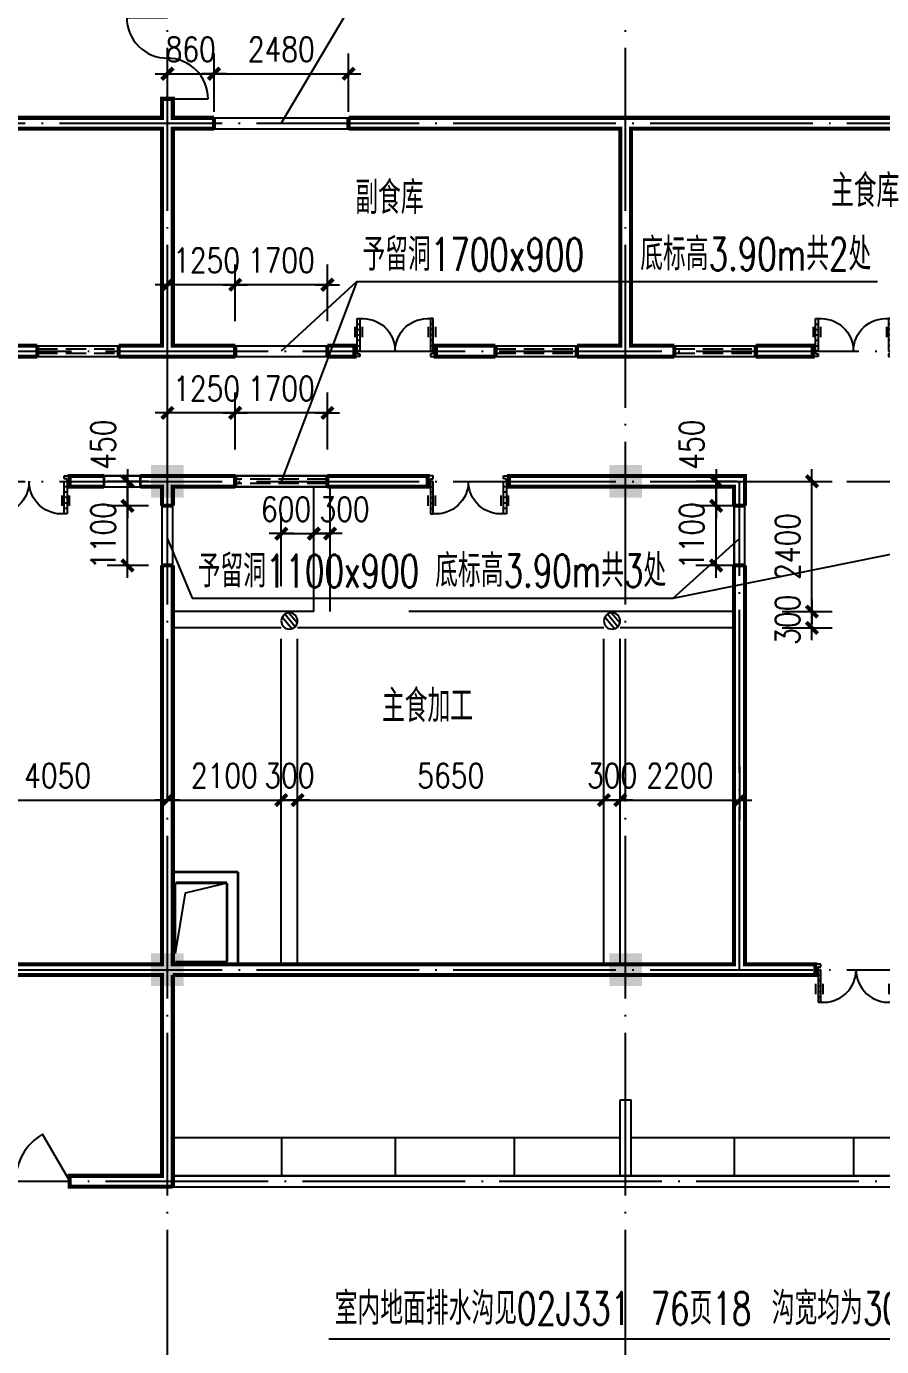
# Model space of a CAD drawing. Extents: x -55219 to 470149, y 494712 to 780039.
# Drawn here: x -14747 to 1023, y 734334 to 758667 of the extents above; entities that cross this region are included whole.
import ezdxf
from ezdxf.enums import TextEntityAlignment as Align

# ---------------------------------------------------------------- set-up
doc = ezdxf.new("R2010")
doc.units = 0
doc.header["$LTSCALE"] = 1500
doc.header["$MEASUREMENT"] = 0
for name, pattern in [('DASH', [0.35, 0.25, -0.1]), ('DASHED', [5.25, 4, -1.25]), ('DOTE', [2.42, 2, -0.2, 0.02, -0.2]), ('GPL3', [2, 1, 1])]:
    doc.linetypes.add(name, pattern=pattern)
doc.layers.get('0').update_dxf_attribs({"linetype": 'CONTINUOUS'})
doc.layers.get('DEFPOINTS').update_dxf_attribs({"linetype": 'CONTINUOUS'})
for name, color, linetype in [('COLUMN', 7, 'CONTINUOUS'), ('DOTE', 1, 'DOTE'), ('JPXPP', 6, 'DASHED'), ('LVTRY', 6, 'CONTINUOUS'), ('PUB_TEXT', 7, 'CONTINUOUS'), ('PUB_WALL', 255, 'CONTINUOUS'), ('STAIR', 2, 'CONTINUOUS'), ('WALL', 255, 'CONTINUOUS'), ('WINDOW', 2, 'CONTINUOUS'), ('WINDOW_TEXT', 7, 'CONTINUOUS')]:
    doc.layers.add(name, color=color, linetype=linetype)
doc.styles.add('_HZTXT', font='txt.shx', dxfattribs={"width": 0.8, "bigfont": 'hztxt.shx'})
doc.styles.add('DIM_FONT', font='SIMPLEX.shx', dxfattribs={"width": 0.8})
doc.styles.add('GPSXW', font='txt.shx', dxfattribs={"width": 0.8, "bigfont": 'hztxt.shx'})
doc.styles.add('SIMPLEX', font='SIMPLEX.SHX')
doc.dimstyles.new('AXIS150', dxfattribs={"dimscale": 1.5, "dimtxt": 300, "dimasz": 1, "dimexe": 250, "dimexo": 300, "dimgap": 150, "dimtad": 1, "dimdec": 0, "dimzin": 0, "dimdsep": 46, "dimtxsty": 'DIM_FONT', "dimblk": '_DIMX', "dimcen": 0.09, "dimse1": 1, "dimse2": 1, "dimclrt": 7, "dimadec": 0, "dimazin": 0, "dimtfac": 1, "dimtdec": 0, "dimtix": 1, "dimtmove": 2, "dimatfit": 3, "dimldrblk": '_DIMX', "dimfxl": 1, "dimtolj": 1, "dimtzin": 0, "dimarcsym": 0})
doc.dimstyles.new('DIMA150', dxfattribs={"dimscale": 1.5, "dimtxt": 300, "dimasz": 1, "dimexe": 250, "dimexo": 300, "dimgap": 150, "dimtad": 1, "dimdec": 0, "dimzin": 0, "dimdsep": 46, "dimtxsty": 'DIM_FONT', "dimblk": '_DIMX', "dimcen": 0.09, "dimse1": 1, "dimclrt": 7, "dimadec": 0, "dimazin": 0, "dimtfac": 1, "dimtdec": 0, "dimtix": 1, "dimtmove": 2, "dimatfit": 3, "dimldrblk": '_DIMX', "dimfxl": 1, "dimtolj": 1, "dimtzin": 0, "dimarcsym": 0})
doc.dimstyles.new('DIMB150', dxfattribs={"dimscale": 1.5, "dimtxt": 300, "dimasz": 1, "dimexe": 250, "dimexo": 300, "dimgap": 150, "dimtad": 1, "dimdec": 0, "dimzin": 0, "dimdsep": 46, "dimtxsty": 'DIM_FONT', "dimblk": '_DIMX', "dimcen": 0.09, "dimse2": 1, "dimclrt": 7, "dimadec": 0, "dimazin": 0, "dimtfac": 1, "dimtdec": 0, "dimtix": 1, "dimtmove": 2, "dimatfit": 3, "dimldrblk": '_DIMX', "dimfxl": 1, "dimtolj": 1, "dimtzin": 0, "dimarcsym": 0})
doc.dimstyles.new('DIMN150', dxfattribs={"dimscale": 1.5, "dimtxt": 300, "dimasz": 1, "dimexe": 250, "dimexo": 300, "dimgap": 150, "dimtad": 1, "dimdec": 0, "dimzin": 0, "dimdsep": 46, "dimtxsty": 'DIM_FONT', "dimblk": '_DIMX', "dimcen": 0.09, "dimclrt": 7, "dimadec": 0, "dimazin": 0, "dimtfac": 1, "dimtdec": 0, "dimtix": 1, "dimtmove": 2, "dimatfit": 3, "dimldrblk": '_DIMX', "dimfxl": 1, "dimtolj": 1, "dimtzin": 0, "dimarcsym": 0})

# ---------------------------------------------------------------- blocks, each defined once
blk = doc.blocks.new('_DBLK')
blk.add_line((-0.5, 0), (0, -0.866))
blk.add_arc((-0.5, 0), 1, 300, 0)
at = {"layer": 'WINDOW_TEXT', "style": 'SIMPLEX', "flags": 9}
blk.add_attdef('A', text='', height=1, dxfattribs=at).set_placement((0, 1.5), align=Align.MIDDLE)
blk = doc.blocks.new('M_A11UZJ')
for p, q in [((0.5, 0), (0.5, 0.5)), ((-0.5, -0.5), (-0.5, 0))]:
    blk.add_line(p, q)
for centre, start, end in [((-0.5, 0), 0, 0), ((0.5, 0), 90, 180), ((-0.5, 0), 270, 0)]:
    blk.add_arc(centre, 0.5, start, end)
blk = doc.blocks.new('M_A21OEG')
for p, q in [((-0.467, 0), (-0.467, 0.4)), ((-0.467, 0), (-0.467, 0.4)), ((-0.467, 0.4), (-0.433, 0.4)), ((-0.467, 0), (-0.467, 0.4)), ((-0.467, 0.333), (-0.433, 0.333)), ((-0.433, 0.4), (-0.433, 0)), ((-0.433, 0.4), (-0.433, 0)), ((0.433, 0.4), (0.433, 0)), ((0.467, 0.4), (0.433, 0.4)), ((0.467, 0.333), (0.433, 0.333)), ((0.467, 0), (0.467, 0.4)), ((-0.495, 0.3), (-0.495, 0.172)), ((-0.467, 0.267), (-0.433, 0.267)), ((-0.467, 0.2), (-0.433, 0.2)), ((-0.405, 0.3), (-0.405, 0.172)), ((0.405, 0.3), (0.405, 0.172)), ((0.467, 0.267), (0.433, 0.267)), ((0.467, 0.2), (0.433, 0.2)), ((0.495, 0.3), (0.495, 0.172)), ((-0.5, 0), (-0.467, 0)), ((-0.5, -0.067), (-0.5, 0)), ((-0.5, -0.067), (-0.5, 0)), ((-0.467, 0.133), (-0.433, 0.133)), ((-0.467, 0.067), (-0.433, 0.067)), ((-0.467, 0), (-0.467, -0.033)), ((-0.433, 0), (-0.467, 0)), ((-0.433, 0), (-0.467, 0)), ((-0.467, 0), (-0.467, -0.033)), ((-0.433, 0), (-0.467, 0)), ((0.467, 0.133), (0.433, 0.133)), ((0.467, 0.067), (0.433, 0.067)), ((0.433, 0), (0.467, 0)), ((0.467, 0), (0.467, -0.033)), ((0.5, 0), (0.467, 0)), ((0.5, -0.067), (0.5, 0)), ((-0.433, -0.067), (-0.5, -0.067)), ((-0.467, -0.033), (-0.433, -0.033)), ((-0.433, -0.033), (-0.433, -0.067)), ((0.467, -0.033), (0.433, -0.033)), ((0.433, -0.033), (0.433, -0.067)), ((0.433, -0.067), (0.5, -0.067))]:
    blk.add_line(p, q)
for centre, start, end in [((-0.4, 0.001), 359.8007, 94.7805), ((0.4, 0.001), 85.2195, 180.1993)]:
    blk.add_arc(centre, 0.4, start, end)
blk = doc.blocks.new('_FZH')
blk.add_solid([(0.5, 0.5), (0.5, -0.5), (-0.5, 0.5), (-0.5, -0.5)])
blk = doc.blocks.new('_DIMX')
blk.add_line((-150, 0), (150, 0))
at = {"const_width": 50}
blk.add_lwpolyline([(-70, -70), (70, 70)], dxfattribs=at)
blk = doc.blocks.new('*D1249')
at = {"color": 0, "linetype": 'ByBlock'}
for p, q in [((-11287, 757091), (-11287, 758169)), ((-8807, 757091), (-8807, 758169)), ((-11286, 757794), (-8809, 757794))]:
    blk.add_line(p, q, dxfattribs=at)
at = {"layer": 'DEFPOINTS', "color": 0, "linetype": 'ByBlock'}
for p in [(-8807, 757794), (-11287, 756641), (-8807, 756641)]:
    blk.add_point(p, dxfattribs=at)
at = {"color": 0, "linetype": 'ByBlock', "xscale": 1.5, "yscale": 1.5, "zscale": 1.5, "rotation": 180}
blk.add_blockref('_DIMX', (-11287, 757794), dxfattribs=at)
at = {"color": 0, "linetype": 'ByBlock', "xscale": 1.5, "yscale": 1.5, "zscale": 1.5}
blk.add_blockref('_DIMX', (-8807, 757794), dxfattribs=at)
at = {"color": 7, "linetype": 'ByBlock', "insert": (-10047, 758244), "char_height": 450, "attachment_point": 5, "style": 'DIM_FONT'}
blk.add_mtext('\\A1;2480', dxfattribs=at)
blk = doc.blocks.new('*D1248')
at = {"color": 0, "linetype": 'ByBlock'}
for p, q in [((-12147, 757091), (-12147, 758169)), ((-11287, 757091), (-11287, 758169)), ((-12149, 757794), (-12150, 757794)), ((-12147, 757794), (-11287, 757794)), ((-11286, 757794), (-11284, 757794))]:
    blk.add_line(p, q, dxfattribs=at)
at = {"layer": 'DEFPOINTS', "color": 0, "linetype": 'ByBlock'}
for p in [(-11287, 757794), (-12147, 756641), (-11287, 756641)]:
    blk.add_point(p, dxfattribs=at)
at = {"color": 0, "linetype": 'ByBlock', "xscale": 1.5, "yscale": 1.5, "zscale": 1.5}
blk.add_blockref('_DIMX', (-12147, 757794), dxfattribs=at)
at = {"color": 0, "linetype": 'ByBlock', "xscale": 1.5, "yscale": 1.5, "zscale": 1.5, "rotation": 180}
blk.add_blockref('_DIMX', (-11287, 757794), dxfattribs=at)
at = {"color": 7, "linetype": 'ByBlock', "insert": (-11717, 758244), "char_height": 450, "attachment_point": 5, "style": 'DIM_FONT'}
blk.add_mtext('\\A1;860', dxfattribs=at)
blk = doc.blocks.new('*D1253')
at = {"color": 0, "linetype": 'ByBlock'}
for p, q in [((-10897, 750869), (-10897, 751918)), ((-9197, 750869), (-9197, 751918)), ((-9199, 751543), (-10896, 751543))]:
    blk.add_line(p, q, dxfattribs=at)
at = {"layer": 'DEFPOINTS', "color": 0, "linetype": 'ByBlock'}
for p in [(-10897, 751543), (-10897, 750419), (-9197, 750419)]:
    blk.add_point(p, dxfattribs=at)
at = {"color": 0, "linetype": 'ByBlock', "xscale": 1.5, "yscale": 1.5, "zscale": 1.5, "rotation": 180}
blk.add_blockref('_DIMX', (-10897, 751543), dxfattribs=at)
at = {"color": 0, "linetype": 'ByBlock', "xscale": 1.5, "yscale": 1.5, "zscale": 1.5}
blk.add_blockref('_DIMX', (-9197, 751543), dxfattribs=at)
at = {"color": 7, "linetype": 'ByBlock', "insert": (-10047, 751993), "char_height": 450, "attachment_point": 5, "style": 'DIM_FONT'}
blk.add_mtext('\\A1;1700', dxfattribs=at)
blk = doc.blocks.new('*D1252')
at = {"color": 0, "linetype": 'ByBlock'}
for p, q in [((-12147, 750869), (-12147, 751918)), ((-10897, 750869), (-10897, 751918)), ((-10899, 751543), (-12146, 751543))]:
    blk.add_line(p, q, dxfattribs=at)
at = {"layer": 'DEFPOINTS', "color": 0, "linetype": 'ByBlock'}
for p in [(-12147, 751543), (-12147, 750419), (-10897, 750419)]:
    blk.add_point(p, dxfattribs=at)
at = {"color": 0, "linetype": 'ByBlock', "xscale": 1.5, "yscale": 1.5, "zscale": 1.5, "rotation": 180}
blk.add_blockref('_DIMX', (-12147, 751543), dxfattribs=at)
at = {"color": 0, "linetype": 'ByBlock', "xscale": 1.5, "yscale": 1.5, "zscale": 1.5}
blk.add_blockref('_DIMX', (-10897, 751543), dxfattribs=at)
at = {"color": 7, "linetype": 'ByBlock', "insert": (-11424, 751993), "char_height": 450, "attachment_point": 5, "style": 'DIM_FONT'}
blk.add_mtext('\\A1;1250', dxfattribs=at)
blk = doc.blocks.new('*D1251')
at = {"color": 0, "linetype": 'ByBlock'}
for p, q in [((-12147, 753231), (-12147, 754280)), ((-10897, 753231), (-10897, 754280)), ((-10899, 753905), (-12146, 753905))]:
    blk.add_line(p, q, dxfattribs=at)
at = {"layer": 'DEFPOINTS', "color": 0, "linetype": 'ByBlock'}
for p in [(-12147, 753905), (-12147, 752781), (-10897, 752781)]:
    blk.add_point(p, dxfattribs=at)
at = {"color": 0, "linetype": 'ByBlock', "xscale": 1.5, "yscale": 1.5, "zscale": 1.5, "rotation": 180}
blk.add_blockref('_DIMX', (-12147, 753905), dxfattribs=at)
at = {"color": 0, "linetype": 'ByBlock', "xscale": 1.5, "yscale": 1.5, "zscale": 1.5}
blk.add_blockref('_DIMX', (-10897, 753905), dxfattribs=at)
at = {"color": 7, "linetype": 'ByBlock', "insert": (-11424, 754355), "char_height": 450, "attachment_point": 5, "style": 'DIM_FONT'}
blk.add_mtext('\\A1;1250', dxfattribs=at)
blk = doc.blocks.new('*D1250')
at = {"color": 0, "linetype": 'ByBlock'}
for p, q in [((-10897, 753231), (-10897, 754280)), ((-9197, 753231), (-9197, 754280)), ((-9199, 753905), (-10896, 753905))]:
    blk.add_line(p, q, dxfattribs=at)
at = {"layer": 'DEFPOINTS', "color": 0, "linetype": 'ByBlock'}
for p in [(-10897, 753905), (-10897, 752781), (-9197, 752781)]:
    blk.add_point(p, dxfattribs=at)
at = {"color": 0, "linetype": 'ByBlock', "xscale": 1.5, "yscale": 1.5, "zscale": 1.5, "rotation": 180}
blk.add_blockref('_DIMX', (-10897, 753905), dxfattribs=at)
at = {"color": 0, "linetype": 'ByBlock', "xscale": 1.5, "yscale": 1.5, "zscale": 1.5}
blk.add_blockref('_DIMX', (-9197, 753905), dxfattribs=at)
at = {"color": 7, "linetype": 'ByBlock', "insert": (-10047, 754355), "char_height": 450, "attachment_point": 5, "style": 'DIM_FONT'}
blk.add_mtext('\\A1;1700', dxfattribs=at)
blk = doc.blocks.new('*D1254')
at = {"color": 0, "linetype": 'ByBlock'}
for p, q in [((-12497, 749831), (-13257, 749831)), ((-12882, 749833), (-12882, 749834)), ((-12882, 748731), (-12882, 749831)), ((-12497, 748731), (-13257, 748731)), ((-12882, 748730), (-12882, 748728))]:
    blk.add_line(p, q, dxfattribs=at)
at = {"layer": 'DEFPOINTS', "color": 0, "linetype": 'ByBlock'}
for p in [(-12882, 749831), (-12047, 749831), (-12047, 748731)]:
    blk.add_point(p, dxfattribs=at)
at = {"color": 0, "linetype": 'ByBlock', "xscale": 1.5, "yscale": 1.5, "zscale": 1.5}
for p, rotation in [((-12882, 749831), 270), ((-12882, 748731), 90)]:
    blk.add_blockref('_DIMX', p, dxfattribs=dict(at, rotation=rotation))
at = {"color": 7, "linetype": 'ByBlock', "insert": (-13332, 749281), "char_height": 450, "attachment_point": 5, "rotation": 90, "style": 'DIM_FONT'}
blk.add_mtext('\\A1;1100', dxfattribs=at)
blk = doc.blocks.new('*D1255')
at = {"color": 0, "linetype": 'ByBlock'}
for p, q in [((-12497, 750281), (-13257, 750281)), ((-12882, 750283), (-12882, 750284)), ((-12882, 749831), (-12882, 750281)), ((-12882, 749831), (-12882, 750281)), ((-12497, 749831), (-13257, 749831)), ((-12882, 749830), (-12882, 749828))]:
    blk.add_line(p, q, dxfattribs=at)
at = {"layer": 'DEFPOINTS', "color": 0, "linetype": 'ByBlock'}
for p in [(-12882, 750281), (-12047, 750281), (-12047, 749831)]:
    blk.add_point(p, dxfattribs=at)
at = {"color": 0, "linetype": 'ByBlock', "xscale": 1.5, "yscale": 1.5, "zscale": 1.5}
for p, rotation in [((-12882, 750281), 270), ((-12882, 749831), 90)]:
    blk.add_blockref('_DIMX', p, dxfattribs=dict(at, rotation=rotation))
at = {"color": 7, "linetype": 'ByBlock', "insert": (-13332, 750958), "char_height": 450, "attachment_point": 5, "rotation": 90, "style": 'DIM_FONT'}
blk.add_mtext('\\A1;450', dxfattribs=at)
blk = doc.blocks.new('*D1257')
at = {"color": 0, "linetype": 'ByBlock'}
for p, q in [((-1643, 750281), (-2403, 750281)), ((-2028, 750283), (-2028, 750284)), ((-2028, 749831), (-2028, 750281)), ((-2028, 749831), (-2028, 750281)), ((-1643, 749831), (-2403, 749831)), ((-2028, 749830), (-2028, 749828))]:
    blk.add_line(p, q, dxfattribs=at)
at = {"layer": 'DEFPOINTS', "color": 0, "linetype": 'ByBlock'}
for p in [(-2028, 750281), (-1193, 750281), (-1193, 749831)]:
    blk.add_point(p, dxfattribs=at)
at = {"color": 0, "linetype": 'ByBlock', "xscale": 1.5, "yscale": 1.5, "zscale": 1.5}
for p, rotation in [((-2028, 750281), 270), ((-2028, 749831), 90)]:
    blk.add_blockref('_DIMX', p, dxfattribs=dict(at, rotation=rotation))
at = {"color": 7, "linetype": 'ByBlock', "insert": (-2478, 750958), "char_height": 450, "attachment_point": 5, "rotation": 90, "style": 'DIM_FONT'}
blk.add_mtext('\\A1;450', dxfattribs=at)
blk = doc.blocks.new('*D1256')
at = {"color": 0, "linetype": 'ByBlock'}
for p, q in [((-1643, 749831), (-2403, 749831)), ((-2028, 749833), (-2028, 749834)), ((-2028, 748731), (-2028, 749831)), ((-1643, 748731), (-2403, 748731)), ((-2028, 748730), (-2028, 748728))]:
    blk.add_line(p, q, dxfattribs=at)
at = {"layer": 'DEFPOINTS', "color": 0, "linetype": 'ByBlock'}
for p in [(-2028, 749831), (-1193, 749831), (-1193, 748731)]:
    blk.add_point(p, dxfattribs=at)
at = {"color": 0, "linetype": 'ByBlock', "xscale": 1.5, "yscale": 1.5, "zscale": 1.5}
for p, rotation in [((-2028, 749831), 270), ((-2028, 748731), 90)]:
    blk.add_blockref('_DIMX', p, dxfattribs=dict(at, rotation=rotation))
at = {"color": 7, "linetype": 'ByBlock', "insert": (-2478, 749281), "char_height": 450, "attachment_point": 5, "rotation": 90, "style": 'DIM_FONT'}
blk.add_mtext('\\A1;1100', dxfattribs=at)
blk = doc.blocks.new('WST61')
for p, q in [((-0.484, -0.122), (0.051, 0.495)), ((-0.359, -0.351), (0.283, 0.408)), ((-0.154, -0.476), (0.436, 0.233))]:
    blk.add_line(p, q)
blk.add_circle((0, 0), 0.5)
at = {"linetype": 'GPL3', "style": 'GPSXW', "flags": 1}
for tag, p in [('SX1', (0.417, 0.038)), ('SX2', (0.392, -0.134))]:
    blk.add_attdef(tag, p, '', height=0.1, dxfattribs=at)
blk = doc.blocks.new('*D1263')
at = {"color": 0, "linetype": 'ByBlock'}
blk.add_line((-16196, 744408), (-12149, 744408), dxfattribs=at)
at = {"layer": 'DEFPOINTS', "color": 0, "linetype": 'ByBlock'}
for p in [(-16197, 745481), (-12147, 745481), (-12147, 744408)]:
    blk.add_point(p, dxfattribs=at)
at = {"color": 0, "linetype": 'ByBlock', "xscale": 1.5, "yscale": 1.5, "zscale": 1.5, "rotation": 180}
blk.add_blockref('_DIMX', (-16197, 744408), dxfattribs=at)
at = {"color": 0, "linetype": 'ByBlock', "xscale": 1.5, "yscale": 1.5, "zscale": 1.5}
blk.add_blockref('_DIMX', (-12147, 744408), dxfattribs=at)
at = {"color": 7, "linetype": 'ByBlock', "insert": (-14172, 744858), "char_height": 450, "attachment_point": 5, "style": 'DIM_FONT'}
blk.add_mtext('\\A1;4050', dxfattribs=at)
blk = doc.blocks.new('*D1265')
at = {"color": 0, "linetype": 'ByBlock'}
for p, q in [((-10049, 744408), (-10050, 744408)), ((-10047, 744408), (-9747, 744408)), ((-9746, 744408), (-9744, 744408))]:
    blk.add_line(p, q, dxfattribs=at)
at = {"layer": 'DEFPOINTS', "color": 0, "linetype": 'ByBlock'}
for p in [(-10047, 745481), (-9747, 745481), (-9747, 744408)]:
    blk.add_point(p, dxfattribs=at)
at = {"color": 0, "linetype": 'ByBlock', "xscale": 1.5, "yscale": 1.5, "zscale": 1.5}
blk.add_blockref('_DIMX', (-10047, 744408), dxfattribs=at)
at = {"color": 0, "linetype": 'ByBlock', "xscale": 1.5, "yscale": 1.5, "zscale": 1.5, "rotation": 180}
blk.add_blockref('_DIMX', (-9747, 744408), dxfattribs=at)
at = {"color": 7, "linetype": 'ByBlock', "insert": (-9897, 744858), "char_height": 450, "attachment_point": 5, "style": 'DIM_FONT'}
blk.add_mtext('\\A1;300', dxfattribs=at)
blk = doc.blocks.new('*D1266')
at = {"color": 0, "linetype": 'ByBlock'}
blk.add_line((-9746, 744408), (-4099, 744408), dxfattribs=at)
at = {"layer": 'DEFPOINTS', "color": 0, "linetype": 'ByBlock'}
for p in [(-9747, 745481), (-4097, 745481), (-4097, 744408)]:
    blk.add_point(p, dxfattribs=at)
at = {"color": 0, "linetype": 'ByBlock', "xscale": 1.5, "yscale": 1.5, "zscale": 1.5, "rotation": 180}
blk.add_blockref('_DIMX', (-9747, 744408), dxfattribs=at)
at = {"color": 0, "linetype": 'ByBlock', "xscale": 1.5, "yscale": 1.5, "zscale": 1.5}
blk.add_blockref('_DIMX', (-4097, 744408), dxfattribs=at)
at = {"color": 7, "linetype": 'ByBlock', "insert": (-6922, 744858), "char_height": 450, "attachment_point": 5, "style": 'DIM_FONT'}
blk.add_mtext('\\A1;5650', dxfattribs=at)
blk = doc.blocks.new('*D1267')
at = {"color": 0, "linetype": 'ByBlock'}
for p, q in [((-4099, 744408), (-4100, 744408)), ((-4097, 744408), (-3797, 744408)), ((-3796, 744408), (-3794, 744408))]:
    blk.add_line(p, q, dxfattribs=at)
at = {"layer": 'DEFPOINTS', "color": 0, "linetype": 'ByBlock'}
for p in [(-4097, 745481), (-3797, 745481), (-3797, 744408)]:
    blk.add_point(p, dxfattribs=at)
at = {"color": 0, "linetype": 'ByBlock', "xscale": 1.5, "yscale": 1.5, "zscale": 1.5}
blk.add_blockref('_DIMX', (-4097, 744408), dxfattribs=at)
at = {"color": 0, "linetype": 'ByBlock', "xscale": 1.5, "yscale": 1.5, "zscale": 1.5, "rotation": 180}
blk.add_blockref('_DIMX', (-3797, 744408), dxfattribs=at)
at = {"color": 7, "linetype": 'ByBlock', "insert": (-3947, 744858), "char_height": 450, "attachment_point": 5, "style": 'DIM_FONT'}
blk.add_mtext('\\A1;300', dxfattribs=at)
blk = doc.blocks.new('*D1268')
at = {"color": 0, "linetype": 'ByBlock'}
for p, q in [((-1597, 745031), (-1597, 744033)), ((-3796, 744408), (-1599, 744408))]:
    blk.add_line(p, q, dxfattribs=at)
at = {"layer": 'DEFPOINTS', "color": 0, "linetype": 'ByBlock'}
for p in [(-3797, 745481), (-1597, 745481), (-1597, 744408)]:
    blk.add_point(p, dxfattribs=at)
at = {"color": 0, "linetype": 'ByBlock', "xscale": 1.5, "yscale": 1.5, "zscale": 1.5, "rotation": 180}
blk.add_blockref('_DIMX', (-3797, 744408), dxfattribs=at)
at = {"color": 0, "linetype": 'ByBlock', "xscale": 1.5, "yscale": 1.5, "zscale": 1.5}
blk.add_blockref('_DIMX', (-1597, 744408), dxfattribs=at)
at = {"color": 7, "linetype": 'ByBlock', "insert": (-2697, 744858), "char_height": 450, "attachment_point": 5, "style": 'DIM_FONT'}
blk.add_mtext('\\A1;2200', dxfattribs=at)
blk = doc.blocks.new('*D1269')
at = {"color": 0, "linetype": 'ByBlock'}
blk.add_line((-12146, 744408), (-10049, 744408), dxfattribs=at)
at = {"layer": 'DEFPOINTS', "color": 0, "linetype": 'ByBlock'}
for p in [(-12147, 745481), (-10047, 745481), (-10047, 744408)]:
    blk.add_point(p, dxfattribs=at)
at = {"color": 0, "linetype": 'ByBlock', "xscale": 1.5, "yscale": 1.5, "zscale": 1.5, "rotation": 180}
blk.add_blockref('_DIMX', (-12147, 744408), dxfattribs=at)
at = {"color": 0, "linetype": 'ByBlock', "xscale": 1.5, "yscale": 1.5, "zscale": 1.5}
blk.add_blockref('_DIMX', (-10047, 744408), dxfattribs=at)
at = {"color": 7, "linetype": 'ByBlock', "insert": (-11097, 744858), "char_height": 450, "attachment_point": 5, "style": 'DIM_FONT'}
blk.add_mtext('\\A1;2100', dxfattribs=at)
blk = doc.blocks.new('*D1270')
at = {"color": 0, "linetype": 'ByBlock'}
for p, q in [((-10047, 748352), (-10047, 749693)), ((-10046, 749318), (-9449, 749318))]:
    blk.add_line(p, q, dxfattribs=at)
at = {"layer": 'DEFPOINTS', "color": 0, "linetype": 'ByBlock'}
for p in [(-9447, 749318), (-9447, 748202), (-10047, 747902)]:
    blk.add_point(p, dxfattribs=at)
at = {"color": 0, "linetype": 'ByBlock', "xscale": 1.5, "yscale": 1.5, "zscale": 1.5, "rotation": 180}
blk.add_blockref('_DIMX', (-10047, 749318), dxfattribs=at)
at = {"color": 0, "linetype": 'ByBlock', "xscale": 1.5, "yscale": 1.5, "zscale": 1.5}
blk.add_blockref('_DIMX', (-9447, 749318), dxfattribs=at)
at = {"color": 7, "linetype": 'ByBlock', "insert": (-9959, 749768), "char_height": 450, "attachment_point": 5, "style": 'DIM_FONT'}
blk.add_mtext('\\A1;600', dxfattribs=at)
blk = doc.blocks.new('*D1271')
at = {"color": 0, "linetype": 'ByBlock'}
for p, q in [((-9147, 748652), (-9147, 749693)), ((-9449, 749318), (-9450, 749318)), ((-9447, 749318), (-9147, 749318)), ((-9447, 749318), (-9147, 749318)), ((-9146, 749318), (-9144, 749318))]:
    blk.add_line(p, q, dxfattribs=at)
at = {"layer": 'DEFPOINTS', "color": 0, "linetype": 'ByBlock'}
for p in [(-9147, 749318), (-9147, 748202), (-9447, 747902)]:
    blk.add_point(p, dxfattribs=at)
at = {"color": 0, "linetype": 'ByBlock', "xscale": 1.5, "yscale": 1.5, "zscale": 1.5}
blk.add_blockref('_DIMX', (-9447, 749318), dxfattribs=at)
at = {"color": 0, "linetype": 'ByBlock', "xscale": 1.5, "yscale": 1.5, "zscale": 1.5, "rotation": 180}
blk.add_blockref('_DIMX', (-9147, 749318), dxfattribs=at)
at = {"color": 7, "linetype": 'ByBlock', "insert": (-8880, 749768), "char_height": 450, "attachment_point": 5, "style": 'DIM_FONT'}
blk.add_mtext('\\A1;300', dxfattribs=at)
blk = doc.blocks.new('*D1272')
at = {"color": 0, "linetype": 'ByBlock'}
for p, q in [((-810, 747881), (113, 747881)), ((-262, 747883), (-262, 747884)), ((-262, 747581), (-262, 747881)), ((-810, 747581), (113, 747581)), ((-262, 747580), (-262, 747578))]:
    blk.add_line(p, q, dxfattribs=at)
at = {"layer": 'DEFPOINTS', "color": 0, "linetype": 'ByBlock'}
for p in [(-1260, 747881), (-262, 747881), (-1260, 747581)]:
    blk.add_point(p, dxfattribs=at)
at = {"color": 0, "linetype": 'ByBlock', "xscale": 1.5, "yscale": 1.5, "zscale": 1.5}
for p, rotation in [((-262, 747881), 270), ((-262, 747581), 90)]:
    blk.add_blockref('_DIMX', p, dxfattribs=dict(at, rotation=rotation))
at = {"color": 7, "linetype": 'ByBlock', "insert": (-712, 747731), "char_height": 450, "attachment_point": 5, "rotation": 90, "style": 'DIM_FONT'}
blk.add_mtext('\\A1;300', dxfattribs=at)
blk = doc.blocks.new('*D1273')
at = {"color": 0, "linetype": 'ByBlock'}
for p, q in [((-810, 750281), (113, 750281)), ((-262, 747883), (-262, 750280)), ((-810, 747881), (113, 747881))]:
    blk.add_line(p, q, dxfattribs=at)
at = {"layer": 'DEFPOINTS', "color": 0, "linetype": 'ByBlock'}
for p in [(-1260, 750281), (-262, 750281), (-1260, 747881)]:
    blk.add_point(p, dxfattribs=at)
at = {"color": 0, "linetype": 'ByBlock', "xscale": 1.5, "yscale": 1.5, "zscale": 1.5}
for p, rotation in [((-262, 750281), 90), ((-262, 747881), 270)]:
    blk.add_blockref('_DIMX', p, dxfattribs=dict(at, rotation=rotation))
at = {"color": 7, "linetype": 'ByBlock', "insert": (-712, 749081), "char_height": 450, "attachment_point": 5, "rotation": 90, "style": 'DIM_FONT'}
blk.add_mtext('\\A1;2400', dxfattribs=at)

msp = doc.modelspace()

# ---------------------------------------------------------------- linework, layer by layer
at = {"linetype": 'DASH'}
for p, q in [((-14547.2, 752721.4), (-13047.2, 752721.4)), ((-14547.2, 752641.4), (-13047.2, 752641.4)), ((-6097.2, 752721.4), (-4597.2, 752721.4)), ((-6097.2, 752641.4), (-4597.2, 752641.4)), ((-2797.2, 752721.4), (-1297.2, 752721.4)), ((-2797.2, 752641.4), (-1297.2, 752641.4)), ((-9197.2, 750321.4), (-10897.2, 750321.4)), ((-9197.2, 750241.4), (-10897.2, 750241.4))]:
    msp.add_line(p, q, dxfattribs=at)
at = {"linetype": 'DASH', "const_width": 75}
for points in [[(-14547.2, 752581.4), (-14547.2, 752781.4)], [(-13047.2, 752581.4), (-13047.2, 752781.4)], [(-6097.2, 752581.4), (-6097.2, 752781.4)], [(-4597.2, 752581.4), (-4597.2, 752781.4)], [(-2797.2, 752581.4), (-2797.2, 752781.4)], [(-1297.2, 752581.4), (-1297.2, 752781.4)], [(-10897.2, 750381.4), (-10897.2, 750181.4)], [(-9197.2, 750381.4), (-9197.2, 750181.4)]]:
    msp.add_lwpolyline(points, dxfattribs=at)
at = {"layer": 'DOTE'}
for p, q in [((-12147.2, 700819.4), (-12147.2, 771056.2)), ((-3697.2, 700819.4), (-3697.2, 771056.2)), ((-39547.2, 756881.4), (22202.8, 756881.4)), ((-20547.2, 752681.4), (22202.8, 752681.4)), ((-39547.2, 750281.4), (35005.6, 750281.4)), ((-1597.2, 741281.4), (-1597.2, 750281.4)), ((-39547.2, 741281.4), (35005.6, 741281.4)), ((-20547.2, 741281.4), (-12147.2, 741281.4)), ((-20547.2, 737381.4), (35005.6, 737381.4))]:
    msp.add_line(p, q, dxfattribs=at)
at = {"layer": 'DOTE', "const_width": 75}
for points in [[(-12247.2, 749831.4), (-12047.2, 749831.4)], [(-1697.2, 749831.4), (-1497.2, 749831.4)], [(-12247.2, 748731.4), (-12047.2, 748731.4)], [(-1697.2, 748731.4), (-1497.2, 748731.4)]]:
    msp.add_lwpolyline(points, dxfattribs=at)
at = {"layer": 'JPXPP', "color": 4}
for p, q in [((-9447.2, 747881.4), (-9447.2, 750181.4)), ((-9147.2, 747881.4), (-9147.2, 750181.4)), ((-9447.2, 747881.4), (-12047.2, 747881.4)), ((-1697.2, 747881.4), (-9147.2, 747881.4)), ((-10047.2, 747581.4), (-12047.2, 747581.4)), ((-10047.2, 741381.4), (-10047.2, 747581.4)), ((-4097.2, 747581.4), (-9747.2, 747581.4)), ((-9747.2, 741381.4), (-9747.2, 747581.4)), ((-4097.2, 741381.4), (-4097.2, 747581.4)), ((-1697.2, 747581.4), (-3797.2, 747581.4)), ((-3797.2, 741381.4), (-3797.2, 747581.4))]:
    msp.add_line(p, q, dxfattribs=at)
at = {"layer": 'LVTRY'}
for p, q in [((-7497.1, 761184.8), (-10047.2, 756881.4)), ((-11287.2, 756981.4), (-8807.2, 756981.4)), ((-11287.2, 756781.4), (-8807.2, 756781.4)), ((-8652, 753967.4), (-10047.2, 750281.4)), ((-8652, 753967.4), (-10047.2, 752681.4)), ((-8652, 753967.4), (945.7, 753967.4)), ((-10897.2, 752781.4), (-9197.2, 752781.4)), ((-10897.2, 752581.4), (-9197.2, 752581.4)), ((-10897.2, 750381.4), (-9197.2, 750381.4)), ((-10897.2, 750181.4), (-9197.2, 750181.4)), ((-12247.2, 749831.4), (-12247.2, 748731.4)), ((-12149.2, 749236.9), (-11691.3, 748131.6)), ((-2821.9, 748131.6), (2670.7, 749236.2)), ((-2821.9, 748131.6), (-1595.1, 749227)), ((-11691.3, 748131.6), (-2821.9, 748131.6)), ((-12047.7, 743081.4), (-12047.2, 743081.9)), ((-12047.7, 741581.4), (-12047.7, 743081.4)), ((-11997.7, 741581.4), (-11997.7, 742881.9)), ((-11816.1, 742700.7), (-11047.7, 742881.9)), ((-10848.2, 743081.9), (-10847.7, 743081.4)), ((-11997.7, 741581.4), (-11816.1, 742700.7)), ((-12047.2, 741630.9), (-12047.7, 741631.4)), ((-11997.7, 741431.4), (-11048.2, 741431.4)), ((-11048.2, 741431.4), (-11047.7, 741431.9)), ((-10847.7, 741581.4), (-10848.2, 741580.9)), ((3223.6, 734472.6), (-9171.3, 734472.6))]:
    msp.add_line(p, q, dxfattribs=at)
for points, const_width in [([(-11287.2, 756981.4), (-11287.2, 756781.4)], 75), ([(-8807.2, 756981.4), (-8807.2, 756781.4)], 75), ([(-13317.2, 750181.4), (-13317.2, 750381.4)], 50), ([(-12647.2, 750381.4), (-12647.2, 750181.4)], 50), ([(-12047.2, 743081.9), (-10848.2, 743081.9)], 50), ([(-10847.7, 743081.4), (-10847.7, 741381.4)], 50), ([(-11997.7, 742881.9), (-11047.7, 742881.9)], 50), ([(-11047.7, 742881.9), (-11047.7, 741431.9)], 50)]:
    msp.add_lwpolyline(points, dxfattribs=dict(at, const_width=const_width))
at = {"layer": 'PUB_WALL'}
for p, q in [((-13947.2, 750381.4), (-13947.2, 750181.4)), ((-7347.2, 750381.4), (-13947.2, 750381.4)), ((-13947.2, 750181.4), (-12247.2, 750181.4)), ((-12247.2, 750181.4), (-12247.2, 749831.4)), ((-12047.2, 750181.4), (-7347.2, 750181.4)), ((-12047.2, 741381.4), (-12047.2, 750181.4)), ((-7347.2, 750181.4), (-7347.2, 750381.4)), ((-5847.2, 750381.4), (-5847.2, 750181.4)), ((-1497.2, 750381.4), (-5847.2, 750381.4)), ((-5847.2, 750181.4), (-3797.2, 750181.4)), ((-3797.2, 750181.4), (-1697.2, 750181.4)), ((-1697.2, 750181.4), (-1697.2, 741381.4)), ((-1497.2, 741381.4), (-1497.2, 750381.4)), ((-12247.2, 748731.4), (-12247.2, 741381.4)), ((-12247.2, 741381.4), (-20447.2, 741381.4)), ((-3797.2, 741381.4), (-12047.2, 741381.4)), ((-12047.2, 741181.4), (-197.2, 741181.4)), ((-12047.2, 737281.4), (-12047.2, 741181.4)), ((-1697.2, 741381.4), (-3797.2, 741381.4)), ((-197.2, 741381.4), (-1497.2, 741381.4)), ((-197.2, 741181.4), (-197.2, 741381.4))]:
    msp.add_line(p, q, dxfattribs=at)
at = {"layer": 'PUB_WALL', "const_width": 75}
for points in [[(-11287.2, 756981.4), (-12047.2, 756981.4), (-12047.2, 757331.4), (-12247.2, 757331.4), (-12247.2, 756981.4), (-18247.2, 756981.4), (-18247.2, 752781.4), (-18597.2, 752781.4), (-18597.2, 752581.4), (-17247.2, 752581.4), (-17247.2, 752781.4), (-18047.2, 752781.4), (-18047.2, 756781.4), (-12247.2, 756781.4), (-12247.2, 752781.4), (-13047.2, 752781.4)], [(12302.8, 752581.4), (13302.8, 752581.4), (13302.8, 756781.4), (13852.8, 756781.4), (13852.8, 756981.4), (13302.8, 756981.4), (-8807.2, 756981.4)], [(-10897.2, 752781.4), (-12047.2, 752781.4), (-12047.2, 756781.4), (-11287.2, 756781.4)], [(-8807.2, 756781.4), (-3797.2, 756781.4), (-3797.2, 752781.4), (-4597.2, 752781.4)], [(-2797.2, 752781.4), (-3597.2, 752781.4), (-3597.2, 756781.4), (4652.8, 756781.4), (4652.8, 752781.4), (3852.8, 752781.4)], [(-14547.2, 752781.4), (-15747.2, 752781.4), (-15747.2, 752581.4), (-14547.2, 752581.4)], [(-13047.2, 752581.4), (-10897.2, 752581.4)], [(-10897.2, 752781.4), (-10897.2, 752581.4)], [(-10897.2, 752781.4), (-10897.2, 752581.4)], [(-9197.2, 752581.4), (-8697.2, 752581.4), (-8697.2, 752781.4), (-9197.2, 752781.4)], [(-9197.2, 752581.4), (-9197.2, 752781.4)], [(-9197.2, 752581.4), (-9197.2, 752781.4)], [(-6097.2, 752781.4), (-7197.2, 752781.4), (-7197.2, 752581.4), (-6097.2, 752581.4)], [(-4597.2, 752581.4), (-2797.2, 752581.4)], [(-1297.2, 752581.4), (-247.2, 752581.4), (-247.2, 752781.4), (-1297.2, 752781.4)], [(-13317.2, 750181.4), (-13947.2, 750181.4), (-13947.2, 750381.4), (-13317.2, 750381.4)], [(-12647.2, 750381.4), (-10897.2, 750381.4)], [(-9197.2, 750381.4), (-7347.2, 750381.4), (-7347.2, 750181.4), (-9197.2, 750181.4)], [(-1697.2, 749831.4), (-1697.2, 750181.4), (-3797.2, 750181.4), (-5847.2, 750181.4), (-5847.2, 750381.4), (-1497.2, 750381.4), (-1497.2, 749831.4)], [(-12247.2, 749831.4), (-12247.2, 750181.4), (-12647.2, 750181.4)], [(-10897.2, 750181.4), (-12047.2, 750181.4), (-12047.2, 749831.4)], [(-20447.2, 741381.4), (-12247.2, 741381.4), (-12247.2, 748731.4)], [(-12047.2, 748731.4), (-12047.2, 741381.4), (-3797.2, 741381.4), (-1697.2, 741381.4), (-1697.2, 748731.4)], [(-1497.2, 748731.4), (-1497.2, 741381.4), (-197.2, 741381.4), (-197.2, 741181.4), (-12047.2, 741181.4)], [(-20447.2, 714331.4), (-20447.2, 714342.1), (-20447.2, 716742.1), (-20447.2, 737281.4), (-19147.2, 737281.4), (-19147.2, 737481.4), (-20447.2, 737481.4), (-20447.2, 741181.4), (-16747.2, 741181.4), (-12247.2, 741181.4), (-12247.2, 737481.4), (-13947.2, 737481.4), (-13947.2, 737281.4), (-12047.2, 737281.4)], [(-12247.2, 737481.4), (-12247.2, 741181.4)], [(-12047.2, 737281.4), (-12047.2, 741181.4)]]:
    msp.add_lwpolyline(points, dxfattribs=at)
at = {"layer": 'STAIR'}
for p, q in [((-3797.2, 737481.4), (-3797.2, 738881.4)), ((-3797.2, 738881.4), (-3597.2, 738881.4)), ((-3597.2, 737481.4), (-3597.2, 738881.4)), ((-3797.2, 738181.4), (-12047.2, 738181.4)), ((-10040.7, 738181.4), (-10040.7, 737481.4)), ((-7947.2, 738181.4), (-7947.2, 737481.4)), ((-5755.4, 738181.4), (-5755.4, 737481.4)), ((4652.8, 738181.4), (-3597.2, 738181.4)), ((-1697.2, 738181.4), (-1697.2, 737481.4)), ((502.8, 738181.4), (502.8, 737481.4)), ((-12247.2, 737281.4), (22102.8, 737281.4)), ((-12247.2, 737281.4), (22102.8, 737281.4)), ((4852.8, 737481.4), (-12047.2, 737481.4)), ((-12047.2, 737481.4), (4852.8, 737481.4)), ((-12047.2, 737481.4), (22102.8, 737481.4)), ((-3597.2, 737481.4), (4652.8, 737481.4))]:
    msp.add_line(p, q, dxfattribs=at)
at = {"layer": 'WALL'}
for p, q in [((-12247.2, 757331.4), (-12247.2, 756981.4)), ((-12247.2, 757331.4), (-12047.2, 757331.4)), ((-12047.2, 757331.4), (-12047.2, 756981.4)), ((-18247.2, 756981.4), (-12247.2, 756981.4)), ((-12047.2, 756981.4), (-11287.2, 756981.4)), ((-8807.2, 756981.4), (13302.8, 756981.4)), ((-18047.2, 756781.4), (-12247.2, 756781.4)), ((-12247.2, 752781.4), (-12247.2, 756781.4)), ((-12047.2, 752781.4), (-12047.2, 756781.4)), ((-12047.2, 756781.4), (-11287.2, 756781.4)), ((-8807.2, 756781.4), (-3797.2, 756781.4)), ((-3797.2, 752781.4), (-3797.2, 756781.4)), ((-3597.2, 752781.4), (-3597.2, 756781.4)), ((-3597.2, 756781.4), (4652.8, 756781.4)), ((-15747.2, 752781.4), (-12247.2, 752781.4)), ((-12047.2, 752781.4), (-8697.2, 752781.4)), ((-8697.2, 752781.4), (-8697.2, 752581.4)), ((-7197.2, 752781.4), (-3797.2, 752781.4)), ((-7197.2, 752781.4), (-7197.2, 752581.4)), ((-3597.2, 752781.4), (-247.2, 752781.4)), ((-247.2, 752781.4), (-247.2, 752581.4)), ((-15747.2, 752581.4), (-8697.2, 752581.4)), ((-7197.2, 752581.4), (-247.2, 752581.4)), ((-13947.2, 750181.4), (-13947.2, 750381.4)), ((-13947.2, 750381.4), (-7347.2, 750381.4)), ((-13947.2, 750181.4), (-12247.2, 750181.4)), ((-12247.2, 749831.4), (-12247.2, 750181.4)), ((-7347.2, 750181.4), (-12047.2, 750181.4)), ((-12047.2, 741381.4), (-12047.2, 750181.4)), ((-10897.2, 750181.4), (-10897.2, 750381.4)), ((-9197.2, 750181.4), (-9197.2, 750381.4)), ((-7347.2, 750181.4), (-7347.2, 750381.4)), ((-5847.2, 750181.4), (-5847.2, 750381.4)), ((-1497.2, 750381.4), (-5847.2, 750381.4)), ((-3797.2, 750181.4), (-5847.2, 750181.4)), ((-1697.2, 750181.4), (-3797.2, 750181.4)), ((-1697.2, 741381.4), (-1697.2, 750181.4)), ((-1497.2, 741381.4), (-1497.2, 750381.4)), ((-12247.2, 741381.4), (-12247.2, 748731.4)), ((-20447.2, 741381.4), (-12247.2, 741381.4)), ((-16747.2, 741181.4), (-12247.2, 741181.4)), ((-12247.2, 737481.4), (-12247.2, 741181.4)), ((-3797.2, 741381.4), (-12047.2, 741381.4)), ((-197.2, 741181.4), (-12047.2, 741181.4)), ((-12047.2, 737481.4), (-12047.2, 741181.4)), ((-1697.2, 741381.4), (-3797.2, 741381.4)), ((-197.2, 741381.4), (-1497.2, 741381.4)), ((-197.2, 741181.4), (-197.2, 741381.4)), ((-12247.2, 737481.4), (-13947.2, 737481.4)), ((-13947.2, 737481.4), (-13947.2, 737281.4)), ((-12247.2, 737281.4), (-13947.2, 737281.4))]:
    msp.add_line(p, q, dxfattribs=at)
at = {"layer": 'WALL', "const_width": 75}
for points in [[(-10897.2, 752581.4), (-10897.2, 752781.4)], [(-9197.2, 752581.4), (-9197.2, 752781.4)]]:
    msp.add_lwpolyline(points, dxfattribs=at)

# ---------------------------------------------------------------- block references
at = {"xscale": -300, "yscale": 300, "zscale": 300}
for p in [(-9897.2, 747708.4), (-3947.2, 747708.4)]:
    msp.add_blockref('WST61', p, dxfattribs=at)
at = {"layer": 'COLUMN', "xscale": 600, "yscale": 600, "zscale": 600}
for p in [(-12147.2, 750281.4), (-3697.2, 750281.4), (-12147.2, 741281.4), (-3697.2, 741281.4)]:
    msp.add_blockref('_FZH', p, dxfattribs=at)
at = {"layer": 'WINDOW'}
for name, p, xscale, yscale, zscale, rotation in [('M_A11UZJ', (-12147.2, 758081.4), 1500, 1500, 1500, 270), ('M_A21OEG', (-7947.2, 752681.4), 1500, -1500, 1500, 180), ('M_A21OEG', (502.8, 752681.4), 1500, -1500, 1500, 180), ('M_A21OEG', (552.8, 741281.4), 1500, 1500, 1500, 180), ('_DBLK', (-14447.2, 737381.4), 1000, 1000, 1000, 180)]:
    msp.add_blockref(name, p, dxfattribs=dict(at, xscale=xscale, yscale=yscale, zscale=zscale, rotation=rotation))
at = {"layer": 'WINDOW', "xscale": 1500, "yscale": -1500, "zscale": 1500}
for p in [(-14697.2, 750281.4), (-6597.2, 750281.4)]:
    msp.add_blockref('M_A21OEG', p, dxfattribs=at)

# ---------------------------------------------------------------- texts
at = {"layer": 'PUB_TEXT', "style": '_HZTXT', "width": 0.7}
for s, p in [('主食库', (89.3, 755336.1)), ('副食库', (-8683.4, 755209.8)), ('予留洞1700x900', (-8550.2, 754163.6)), ('底标高3.90m共2处', (-3428.1, 754169.9)), ('予留洞1100x900', (-11589.6, 748327.8)), ('底标高3.90m共3处', (-7209.3, 748334)), ('主食加工', (-8191.1, 745842.2)), ('室内地面排水沟见02J331 76页18 沟宽均为300', (-9061.6, 734738.4))]:
    msp.add_text(s, height=600, dxfattribs=at).set_placement(p)

# ---------------------------------------------------------------- dimensions: what is measured, and where the dimension line sits
at = {"layer": 'LVTRY'}
for base, p1, p2, dimstyle, picture, middle in [((-11287.2, 757793.9), (-12147.2, 756640.8), (-11287.2, 756640.8), 'DIMN150', '*D1248', (-11717.2, 758243.9)), ((-8807.2, 757793.9), (-11287.2, 756640.8), (-8807.2, 756640.8), 'DIMN150', '*D1249', (-10047.2, 758243.9)), ((-10897.2, 753905.3), (-9197.2, 752781.4), (-10897.2, 752781.4), 'DIMN150', '*D1250', (-10047.2, 754355.3)), ((-10897.2, 751542.8), (-9197.2, 750418.9), (-10897.2, 750418.9), 'DIMN150', '*D1253', (-10047.2, 751992.8)), ((-12147.2, 744408), (-16197.2, 745481.4), (-12147.2, 745481.4), 'AXIS150', '*D1263', (-14172.2, 744858)), ((-10047.2, 744408), (-12147.2, 745481.4), (-10047.2, 745481.4), 'AXIS150', '*D1269', (-11097.2, 744858)), ((-9747.2, 744408), (-10047.2, 745481.4), (-9747.2, 745481.4), 'AXIS150', '*D1265', (-9897.2, 744858)), ((-4097.2, 744408), (-9747.2, 745481.4), (-4097.2, 745481.4), 'AXIS150', '*D1266', (-6922.2, 744858)), ((-3797.2, 744408), (-4097.2, 745481.4), (-3797.2, 745481.4), 'AXIS150', '*D1267', (-3947.2, 744858)), ((-1597.2, 744408), (-3797.2, 745481.4), (-1597.2, 745481.4), 'DIMA150', '*D1268', (-2697.2, 744858))]:
    dim = msp.add_linear_dim(base=base, p1=p1, p2=p2, dimstyle=dimstyle, dxfattribs=at)
    dim.commit()
    dim.dimension.update_dxf_attribs({"geometry": picture, "text_midpoint": middle})
for base, p1, p2, dimstyle, picture, middle in [((-12147.2, 753905.3), (-10897.2, 752781.4), (-12147.2, 752781.4), 'DIMN150', '*D1251', (-11423.8, 754355.3)), ((-12147.2, 751542.8), (-10897.2, 750418.9), (-12147.2, 750418.9), 'DIMN150', '*D1252', (-11423.8, 751992.8)), ((-9447.2, 749318.3), (-10047.2, 747901.7), (-9447.2, 748201.7), 'DIMB150', '*D1270', (-9959.3, 749768.3)), ((-9147.2, 749318.3), (-9447.2, 747901.7), (-9147.2, 748201.7), 'DIMA150', '*D1271', (-8880.4, 749768.3))]:
    dim = msp.add_linear_dim(base=base, p1=p1, p2=p2, dimstyle=dimstyle, dxfattribs=at)
    dim.commit()
    dim.dimension.update_dxf_attribs({"geometry": picture, "text_midpoint": middle, "dimtype": 160})
for base, p1, p2, picture, middle in [((-12882.3, 750281.4), (-12047.2, 749831.4), (-12047.2, 750281.4), '*D1255', (-13332.3, 750958.5)), ((-2027.6, 750281.4), (-1192.6, 749831.4), (-1192.6, 750281.4), '*D1257', (-2477.6, 750958.5))]:
    dim = msp.add_linear_dim(base=base, p1=p1, p2=p2, angle=90, dimstyle='DIMN150', dxfattribs=at)
    dim.commit()
    dim.dimension.update_dxf_attribs({"geometry": picture, "text_midpoint": middle, "dimtype": 160})
for base, p1, p2, picture, middle in [((-261.6, 750281.4), (-1259.9, 747881.4), (-1259.9, 750281.4), '*D1273', (-711.6, 749081.4)), ((-12882.3, 749831.4), (-12047.2, 748731.4), (-12047.2, 749831.4), '*D1254', (-13332.3, 749281.4)), ((-2027.6, 749831.4), (-1192.6, 748731.4), (-1192.6, 749831.4), '*D1256', (-2477.6, 749281.4)), ((-261.6, 747881.4), (-1259.9, 747581.4), (-1259.9, 747881.4), '*D1272', (-711.6, 747731.4))]:
    dim = msp.add_linear_dim(base=base, p1=p1, p2=p2, angle=90, dimstyle='DIMN150', dxfattribs=at)
    dim.commit()
    dim.dimension.update_dxf_attribs({"geometry": picture, "text_midpoint": middle})

doc.saveas('drawing.dxf')
